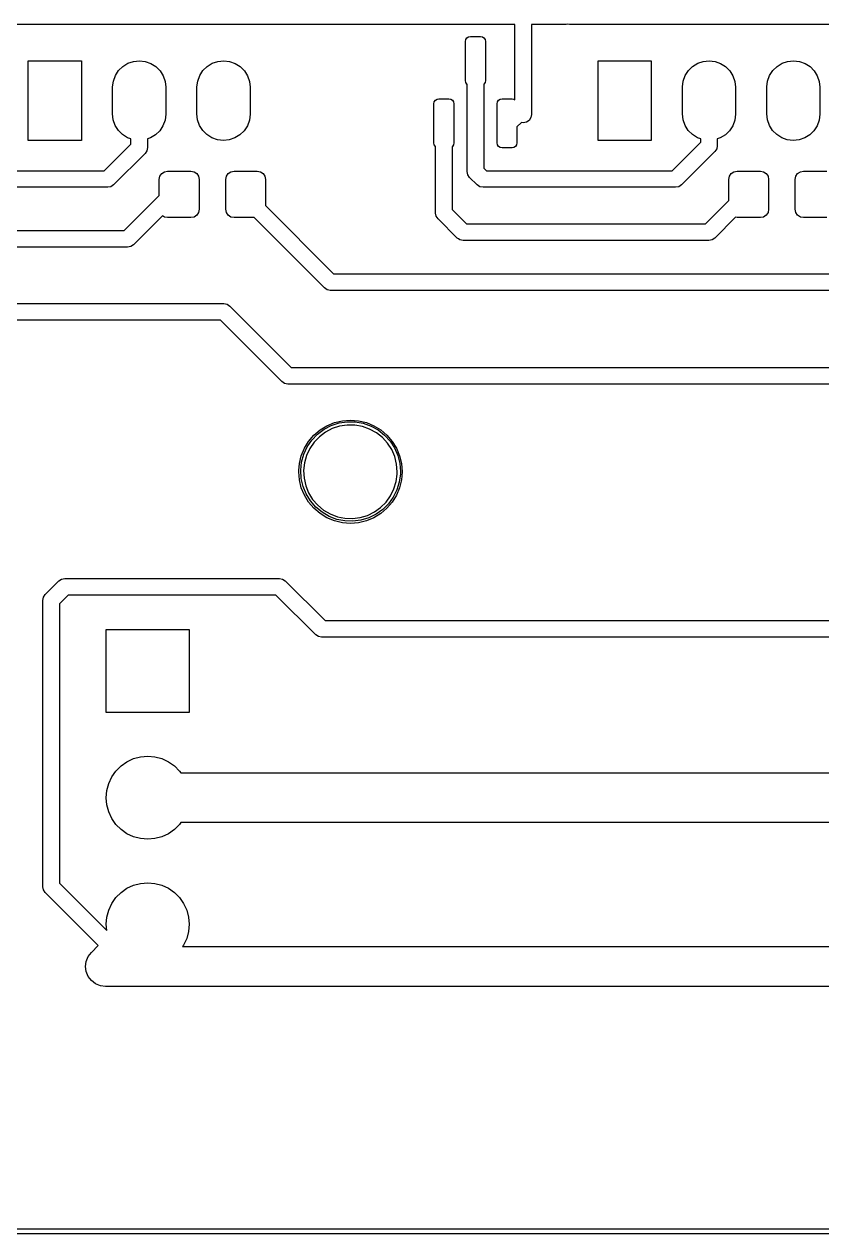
# Model space of a CAD drawing. Extents: x 10 to 287, y -200 to -10.
# Drawn here: x 40.69 to 64.7, y -122.34 to -85.94 of the extents above; entities that cross this region are included whole.
import ezdxf

# ---------------------------------------------------------------- set-up
doc = ezdxf.new("R2010")
doc.units = 0
doc.layers.add('BLACK', color=7, linetype='CONTINUOUS')

msp = doc.modelspace()

# ---------------------------------------------------------------- linework, layer by layer
at = {"layer": 'BLACK', "linetype": 'CONTINUOUS'}
for p, q in [((55.4592, -85.95), (39.45, -85.95)), ((55.4592, -88.2168), (55.4592, -85.95)), ((57, -85.95), (55.9592, -85.95)), ((55.9592, -85.95), (55.9592, -88.6568)), ((57.05, -85.9401), (57, -85.95)), ((57.1, -85.95), (57.05, -85.9401)), ((70.0599, -85.95), (57.1, -85.95)), ((53.9732, -86.4613), (53.9846, -86.4039)), ((53.9732, -87.6363), (53.9732, -86.4613)), ((53.9846, -86.4039), (54.0171, -86.3553)), ((54.0171, -86.3553), (54.0658, -86.3228)), ((54.0658, -86.3228), (54.1232, -86.3113)), ((54.1232, -86.3113), (54.4232, -86.3113)), ((54.4232, -86.3113), (54.4806, -86.3228)), ((54.4806, -86.3228), (54.5293, -86.3553)), ((54.5293, -86.3553), (54.5618, -86.4039)), ((54.5618, -86.4039), (54.5732, -86.4613)), ((54.5732, -86.4613), (54.5732, -87.6363)), ((40.8089, -89.4398), (40.8089, -87.0398)), ((40.8089, -87.0398), (42.4089, -87.0398)), ((42.4089, -87.0398), (42.4089, -89.4398)), ((43.4323, -87.4841), (43.5289, -87.3342)), ((43.5289, -87.3342), (43.6563, -87.2094)), ((43.6563, -87.2094), (43.8082, -87.1159)), ((43.8082, -87.1159), (43.9771, -87.0585)), ((43.9771, -87.0585), (44.1545, -87.0398)), ((44.1545, -87.0398), (44.3315, -87.0609)), ((44.3315, -87.0609), (44.4996, -87.1208)), ((44.4996, -87.1208), (44.6501, -87.2163)), ((44.6501, -87.2163), (44.7758, -87.3429)), ((44.7758, -87.3429), (44.8703, -87.4941)), ((45.9723, -87.4841), (46.0689, -87.3342)), ((46.0689, -87.3342), (46.1963, -87.2094)), ((46.1963, -87.2094), (46.3482, -87.1159)), ((46.3482, -87.1159), (46.5171, -87.0585)), ((46.5171, -87.0585), (46.6945, -87.0398)), ((46.6945, -87.0398), (46.8715, -87.0609)), ((46.8715, -87.0609), (47.0396, -87.1208)), ((47.0396, -87.1208), (47.1901, -87.2163)), ((47.1901, -87.2163), (47.3158, -87.3429)), ((47.3158, -87.3429), (47.4103, -87.4941)), ((57.9639, -89.4398), (57.9639, -87.0398)), ((57.9639, -87.0398), (59.5639, -87.0398)), ((59.5639, -87.0398), (59.5639, -89.4398)), ((60.5873, -87.4841), (60.6839, -87.3342)), ((60.6839, -87.3342), (60.8113, -87.2094)), ((60.8113, -87.2094), (60.9632, -87.1159)), ((60.9632, -87.1159), (61.1321, -87.0585)), ((61.1321, -87.0585), (61.3095, -87.0398)), ((61.3095, -87.0398), (61.4865, -87.0609)), ((61.4865, -87.0609), (61.6546, -87.1208)), ((61.6546, -87.1208), (61.8051, -87.2163)), ((61.8051, -87.2163), (61.9308, -87.3429)), ((61.9308, -87.3429), (62.0253, -87.4941)), ((63.1273, -87.4841), (63.2239, -87.3342)), ((63.2239, -87.3342), (63.3513, -87.2094)), ((63.3513, -87.2094), (63.5032, -87.1159)), ((63.5032, -87.1159), (63.6721, -87.0585)), ((63.6721, -87.0585), (63.8495, -87.0398)), ((63.8495, -87.0398), (64.0265, -87.0609)), ((64.0265, -87.0609), (64.1946, -87.1208)), ((64.1946, -87.1208), (64.3451, -87.2163)), ((64.3451, -87.2163), (64.4708, -87.3429)), ((64.4708, -87.3429), (64.5653, -87.4941)), ((43.3489, -87.8286), (43.3713, -87.6517)), ((43.3713, -87.6517), (43.4323, -87.4841)), ((44.8703, -87.4941), (44.929, -87.6626)), ((44.929, -87.6626), (44.9489, -87.8398)), ((45.8889, -87.8286), (45.9113, -87.6517)), ((45.9113, -87.6517), (45.9723, -87.4841)), ((47.4103, -87.4941), (47.469, -87.6626)), ((47.469, -87.6626), (47.4889, -87.8398)), ((53.9846, -87.6937), (53.9732, -87.6363)), ((54.0171, -87.7424), (53.9846, -87.6937)), ((54.5618, -87.6937), (54.5293, -87.7424)), ((54.5732, -87.6363), (54.5618, -87.6937)), ((60.5039, -87.8286), (60.5263, -87.6517)), ((60.5263, -87.6517), (60.5873, -87.4841)), ((62.0253, -87.4941), (62.084, -87.6626)), ((62.084, -87.6626), (62.1039, -87.8398)), ((63.0439, -87.8286), (63.0663, -87.6517)), ((63.0663, -87.6517), (63.1273, -87.4841)), ((64.5653, -87.4941), (64.624, -87.6626)), ((64.624, -87.6626), (64.6439, -87.8398)), ((43.3489, -87.8398), (43.3489, -87.8286)), ((43.3489, -88.6398), (43.3489, -87.8398)), ((44.9489, -87.8398), (44.9489, -88.6398)), ((45.8889, -87.8398), (45.8889, -87.8286)), ((45.8889, -88.6398), (45.8889, -87.8398)), ((47.4889, -87.8398), (47.4889, -88.6398)), ((54.0232, -87.7465), (54.0171, -87.7424)), ((54.0232, -90.3732), (54.0232, -87.7465)), ((54.5293, -87.7424), (54.5232, -87.7465)), ((54.5232, -87.7465), (54.5232, -90.2696)), ((60.5039, -87.8398), (60.5039, -87.8286)), ((60.5039, -88.6398), (60.5039, -87.8398)), ((62.1039, -87.8398), (62.1039, -88.6398)), ((63.0439, -87.8398), (63.0439, -87.8286)), ((63.0439, -88.6398), (63.0439, -87.8398)), ((64.6439, -87.8398), (64.6439, -88.6398)), ((53.0232, -88.3363), (53.0346, -88.2789)), ((53.0232, -89.5113), (53.0232, -88.3363)), ((53.0346, -88.2789), (53.0671, -88.2303)), ((53.0671, -88.2303), (53.1158, -88.1978)), ((53.1158, -88.1978), (53.1732, -88.1863)), ((53.1732, -88.1863), (53.4732, -88.1863)), ((53.4732, -88.1863), (53.5306, -88.1978)), ((53.5306, -88.1978), (53.5793, -88.2303)), ((53.5793, -88.2303), (53.6118, -88.2789)), ((53.6118, -88.2789), (53.6232, -88.3363)), ((53.6232, -88.3363), (53.6232, -89.5113)), ((54.9232, -88.3363), (54.9346, -88.2789)), ((54.9232, -89.5113), (54.9232, -88.3363)), ((54.9346, -88.2789), (54.9671, -88.2303)), ((54.9671, -88.2303), (55.0158, -88.1978)), ((55.0158, -88.1978), (55.0732, -88.1863)), ((55.0732, -88.1863), (55.3732, -88.1863)), ((55.3732, -88.1863), (55.4306, -88.1978)), ((55.4306, -88.1978), (55.4592, -88.2168)), ((43.3687, -88.817), (43.3489, -88.6398)), ((43.4274, -88.9855), (43.3687, -88.817)), ((44.9264, -88.8279), (44.8654, -88.9955)), ((44.9488, -88.651), (44.9264, -88.8279)), ((44.9489, -88.6398), (44.9488, -88.651)), ((45.9087, -88.817), (45.8889, -88.6398)), ((45.9674, -88.9855), (45.9087, -88.817)), ((47.4664, -88.8279), (47.4054, -88.9955)), ((47.4888, -88.651), (47.4664, -88.8279)), ((47.4889, -88.6398), (47.4888, -88.651)), ((55.9401, -88.7525), (55.886, -88.8336)), ((55.9592, -88.6568), (55.9401, -88.7525)), ((60.5237, -88.817), (60.5039, -88.6398)), ((60.5824, -88.9855), (60.5237, -88.817)), ((62.0814, -88.8279), (62.0204, -88.9955)), ((62.1038, -88.651), (62.0814, -88.8279)), ((62.1039, -88.6398), (62.1038, -88.651)), ((63.0637, -88.817), (63.0439, -88.6398)), ((63.1224, -88.9855), (63.0637, -88.817)), ((64.6214, -88.8279), (64.5604, -88.9955)), ((64.6438, -88.651), (64.6214, -88.8279)), ((64.6439, -88.6398), (64.6438, -88.651)), ((43.5219, -89.1367), (43.4274, -88.9855)), ((43.6476, -89.2633), (43.5219, -89.1367)), ((44.7688, -89.1454), (44.6414, -89.2702)), ((44.8654, -88.9955), (44.7688, -89.1454)), ((46.0619, -89.1367), (45.9674, -88.9855)), ((46.1876, -89.2633), (46.0619, -89.1367)), ((47.3088, -89.1454), (47.1814, -89.2702)), ((47.4054, -88.9955), (47.3088, -89.1454)), ((55.6571, -88.8965), (55.5232, -89.0304)), ((55.5232, -89.0304), (55.5232, -89.5113)), ((55.7092, -88.9068), (55.6571, -88.8965)), ((55.8048, -88.8878), (55.7092, -88.9068)), ((55.886, -88.8336), (55.8048, -88.8878)), ((60.6769, -89.1367), (60.5824, -88.9855)), ((60.8026, -89.2633), (60.6769, -89.1367)), ((61.9238, -89.1454), (61.7964, -89.2702)), ((62.0204, -88.9955), (61.9238, -89.1454)), ((63.2169, -89.1367), (63.1224, -88.9855)), ((63.3426, -89.2633), (63.2169, -89.1367)), ((64.4638, -89.1454), (64.3364, -89.2702)), ((64.5604, -88.9955), (64.4638, -89.1454)), ((42.4089, -89.4398), (40.8089, -89.4398)), ((43.0964, -90.35), (43.8989, -89.5476)), ((43.7982, -89.3588), (43.6476, -89.2633)), ((43.8989, -89.3947), (43.7982, -89.3588)), ((43.8989, -89.5476), (43.8989, -89.3947)), ((44.4895, -89.3637), (44.3989, -89.3945)), ((44.3989, -89.3945), (44.3989, -89.6511)), ((44.6414, -89.2702), (44.4895, -89.3637)), ((46.3382, -89.3588), (46.1876, -89.2633)), ((46.5062, -89.4187), (46.3382, -89.3588)), ((46.6833, -89.4398), (46.5062, -89.4187)), ((46.8607, -89.4211), (46.6833, -89.4398)), ((47.0295, -89.3637), (46.8607, -89.4211)), ((47.1814, -89.2702), (47.0295, -89.3637)), ((53.0346, -89.5687), (53.0232, -89.5113)), ((53.6232, -89.5113), (53.6118, -89.5687)), ((54.9346, -89.5687), (54.9232, -89.5113)), ((55.5232, -89.5113), (55.5118, -89.5687)), ((59.5639, -89.4398), (57.9639, -89.4398)), ((60.1964, -90.35), (61.0539, -89.4926)), ((60.9532, -89.3588), (60.8026, -89.2633)), ((61.0539, -89.3947), (60.9532, -89.3588)), ((61.0539, -89.4926), (61.0539, -89.3947)), ((61.6445, -89.3637), (61.5539, -89.3945)), ((61.5539, -89.3945), (61.5539, -89.5961)), ((61.7964, -89.2702), (61.6445, -89.3637)), ((63.4932, -89.3588), (63.3426, -89.2633)), ((63.6612, -89.4187), (63.4932, -89.3588)), ((63.8383, -89.4398), (63.6612, -89.4187)), ((64.0157, -89.4211), (63.8383, -89.4398)), ((64.1845, -89.3637), (64.0157, -89.4211)), ((64.3364, -89.2702), (64.1845, -89.3637)), ((44.3256, -89.8279), (43.3768, -90.7768)), ((44.3798, -89.7468), (44.3256, -89.8279)), ((44.3989, -89.6511), (44.3798, -89.7468)), ((53.0671, -89.6174), (53.0346, -89.5687)), ((53.0732, -89.6215), (53.0671, -89.6174)), ((53.0732, -91.6232), (53.0732, -89.6215)), ((53.5793, -89.6174), (53.5732, -89.6215)), ((53.5732, -89.6215), (53.5732, -91.5196)), ((53.6118, -89.5687), (53.5793, -89.6174)), ((54.9671, -89.6174), (54.9346, -89.5687)), ((55.0158, -89.6499), (54.9671, -89.6174)), ((55.0732, -89.6613), (55.0158, -89.6499)), ((55.3732, -89.6613), (55.0732, -89.6613)), ((55.4306, -89.6499), (55.3732, -89.6613)), ((55.4793, -89.6174), (55.4306, -89.6499)), ((55.5118, -89.5687), (55.4793, -89.6174)), ((61.4806, -89.7729), (60.4768, -90.7768)), ((61.5348, -89.6918), (61.4806, -89.7729)), ((61.5539, -89.5961), (61.5348, -89.6918)), ((54.5232, -90.2696), (54.6036, -90.35)), ((38.4036, -90.35), (43.0964, -90.35)), ((44.755, -90.6121), (44.774, -90.5164)), ((44.755, -91.0914), (44.755, -90.6121)), ((44.774, -90.5164), (44.8282, -90.4353)), ((44.8282, -90.4353), (44.9093, -90.3811)), ((44.9093, -90.3811), (45.005, -90.3621)), ((45.005, -90.3621), (45.705, -90.3621)), ((45.705, -90.3621), (45.8007, -90.3811)), ((45.8007, -90.3811), (45.8818, -90.4353)), ((45.8818, -90.4353), (45.936, -90.5164)), ((45.936, -90.5164), (45.955, -90.6121)), ((45.955, -90.6121), (45.955, -91.5121)), ((46.755, -90.6121), (46.774, -90.5164)), ((46.755, -91.5121), (46.755, -90.6121)), ((46.774, -90.5164), (46.8282, -90.4353)), ((46.8282, -90.4353), (46.9093, -90.3811)), ((46.9093, -90.3811), (47.005, -90.3621)), ((47.005, -90.3621), (47.705, -90.3621)), ((47.705, -90.3621), (47.8007, -90.3811)), ((47.8007, -90.3811), (47.8818, -90.4353)), ((47.8818, -90.4353), (47.936, -90.5164)), ((47.936, -90.5164), (47.955, -90.6121)), ((47.955, -90.6121), (47.955, -91.4014)), ((54.0422, -90.4689), (54.0232, -90.3732)), ((54.0964, -90.55), (54.0422, -90.4689)), ((54.3232, -90.7768), (54.0964, -90.55)), ((54.6036, -90.35), (60.1964, -90.35)), ((61.9, -90.6121), (61.919, -90.5164)), ((61.9, -91.2464), (61.9, -90.6121)), ((61.919, -90.5164), (61.9732, -90.4353)), ((61.9732, -90.4353), (62.0543, -90.3811)), ((62.0543, -90.3811), (62.15, -90.3621)), ((62.15, -90.3621), (62.85, -90.3621)), ((62.85, -90.3621), (62.9457, -90.3811)), ((62.9457, -90.3811), (63.0268, -90.4353)), ((63.0268, -90.4353), (63.081, -90.5164)), ((63.081, -90.5164), (63.1, -90.6121)), ((63.1, -90.6121), (63.1, -91.5121)), ((63.9, -90.6121), (63.919, -90.5164)), ((63.9, -91.5121), (63.9, -90.6121)), ((63.919, -90.5164), (63.9732, -90.4353)), ((63.9732, -90.4353), (64.0543, -90.3811)), ((64.0543, -90.3811), (64.15, -90.3621)), ((64.15, -90.3621), (64.85, -90.3621)), ((43.2, -90.85), (38.3, -90.85)), ((43.2957, -90.831), (43.2, -90.85)), ((43.3768, -90.7768), (43.2957, -90.831)), ((54.4043, -90.831), (54.3232, -90.7768)), ((54.5, -90.85), (54.4043, -90.831)), ((60.3, -90.85), (54.5, -90.85)), ((54.5, -90.85), (54.5, -90.85)), ((60.3957, -90.831), (60.3, -90.85)), ((60.4768, -90.7768), (60.3957, -90.831)), ((43.6964, -92.15), (44.755, -91.0914)), ((61.1964, -91.95), (61.9, -91.2464)), ((44.8501, -91.7035), (43.9768, -92.5768)), ((44.9093, -91.743), (44.8501, -91.7035)), ((45.8818, -91.6888), (45.8007, -91.743)), ((45.936, -91.6077), (45.8818, -91.6888)), ((45.955, -91.5121), (45.936, -91.6077)), ((46.774, -91.6077), (46.755, -91.5121)), ((46.8282, -91.6888), (46.774, -91.6077)), ((46.9093, -91.743), (46.8282, -91.6888)), ((47.955, -91.4014), (50.0036, -93.45)), ((53.0922, -91.7189), (53.0732, -91.6232)), ((53.1464, -91.8), (53.0922, -91.7189)), ((53.5732, -91.5196), (54.0036, -91.95)), ((63.0268, -91.6888), (62.9457, -91.743)), ((63.081, -91.6077), (63.0268, -91.6888)), ((63.1, -91.5121), (63.081, -91.6077)), ((63.919, -91.6077), (63.9, -91.5121)), ((63.9732, -91.6888), (63.919, -91.6077)), ((64.0543, -91.743), (63.9732, -91.6888)), ((45.005, -91.7621), (44.9093, -91.743)), ((45.705, -91.7621), (45.005, -91.7621)), ((45.8007, -91.743), (45.705, -91.7621)), ((47.005, -91.7621), (46.9093, -91.743)), ((47.6085, -91.7621), (47.005, -91.7621)), ((49.7232, -93.8768), (47.6085, -91.7621)), ((53.7232, -92.3768), (53.1464, -91.8)), ((54.0036, -91.95), (61.1964, -91.95)), ((62.1012, -91.7524), (61.4768, -92.3768)), ((62.15, -91.7621), (62.1012, -91.7524)), ((62.85, -91.7621), (62.15, -91.7621)), ((62.9457, -91.743), (62.85, -91.7621)), ((64.15, -91.7621), (64.0543, -91.743)), ((64.85, -91.7621), (64.15, -91.7621)), ((37.6036, -92.15), (43.6964, -92.15)), ((53.758, -92.4), (53.7232, -92.3768)), ((53.7232, -92.3768), (53.7232, -92.3768)), ((53.8043, -92.431), (53.758, -92.4)), ((53.9, -92.45), (53.8043, -92.431)), ((61.3, -92.45), (53.9, -92.45)), ((53.9, -92.45), (53.9, -92.45)), ((61.3957, -92.431), (61.3, -92.45)), ((61.4768, -92.3768), (61.3957, -92.431)), ((43.8, -92.65), (37.5, -92.65)), ((43.8957, -92.631), (43.8, -92.65)), ((43.9768, -92.5768), (43.8957, -92.631)), ((50.0036, -93.45), (66.1, -93.45)), ((49.8043, -93.931), (49.7232, -93.8768)), ((49.7232, -93.8768), (49.7232, -93.8768)), ((49.8202, -93.9341), (49.8043, -93.931)), ((49.9, -93.95), (49.8202, -93.9341)), ((65.9964, -93.95), (49.9, -93.95)), ((49.9, -93.95), (49.9, -93.95)), ((37.5036, -94.35), (46.7, -94.35)), ((46.7, -94.35), (46.7957, -94.369)), ((46.7957, -94.369), (46.8768, -94.4232)), ((46.8768, -94.4232), (48.7236, -96.27)), ((46.5964, -94.85), (37.4, -94.85)), ((48.4432, -96.6968), (46.5964, -94.85)), ((48.7236, -96.27), (71.9003, -96.27)), ((48.5243, -96.751), (48.4432, -96.6968)), ((48.62, -96.77), (48.5243, -96.751)), ((71.9002, -96.77), (48.62, -96.77)), ((50.0283, -97.9309), (50.2656, -97.8739)), ((50.1661, -97.9425), (50.4091, -97.9053)), ((50.2656, -97.8739), (50.5089, -97.8548)), ((50.4091, -97.9053), (50.6549, -97.9083)), ((50.5089, -97.8548), (50.7521, -97.8739)), ((50.6549, -97.9083), (50.8969, -97.9514)), ((50.7521, -97.8739), (50.9894, -97.9309)), ((49.348, -98.4577), (49.5179, -98.28)), ((49.4093, -98.3103), (49.5949, -98.1518)), ((49.5179, -98.28), (49.7144, -98.1324)), ((49.7576, -98.2168), (49.5729, -98.3555)), ((49.5949, -98.1518), (49.8029, -98.0243)), ((49.7144, -98.1324), (49.9325, -98.0189)), ((49.9625, -98.1101), (49.7576, -98.2168)), ((49.8029, -98.0243), (50.0283, -97.9309)), ((49.9325, -98.0189), (50.1661, -97.9425)), ((50.1821, -98.0384), (49.9625, -98.1101)), ((50.4105, -98.0034), (50.1821, -98.0384)), ((50.6415, -98.0062), (50.4105, -98.0034)), ((50.869, -98.0468), (50.6415, -98.0062)), ((51.0868, -98.1239), (50.869, -98.0468)), ((50.8969, -97.9514), (51.1286, -98.0335)), ((50.9894, -97.9309), (51.2148, -98.0243)), ((51.289, -98.2355), (51.0868, -98.1239)), ((51.1286, -98.0335), (51.3438, -98.1523)), ((51.2148, -98.0243), (51.4229, -98.1518)), ((51.4704, -98.3787), (51.289, -98.2355)), ((51.3438, -98.1523), (51.5367, -98.3046)), ((51.4229, -98.1518), (51.6084, -98.3103)), ((49.1234, -98.7038), (49.2508, -98.4958)), ((49.2095, -98.6608), (49.348, -98.4577)), ((49.2508, -98.4958), (49.4093, -98.3103)), ((49.4132, -98.5226), (49.283, -98.7134)), ((49.5729, -98.3555), (49.4132, -98.5226)), ((51.6258, -98.5496), (51.4704, -98.3787)), ((51.5367, -98.3046), (51.7022, -98.4864)), ((51.6084, -98.3103), (51.7669, -98.4958)), ((51.7513, -98.7436), (51.6258, -98.5496)), ((51.7022, -98.4864), (51.8357, -98.6928)), ((51.7669, -98.4958), (51.8944, -98.7038)), ((48.973, -99.1665), (49.03, -98.9293)), ((49.03, -98.9293), (49.1234, -98.7038)), ((49.0403, -99.1206), (49.106, -98.8837)), ((49.106, -98.8837), (49.2095, -98.6608)), ((49.1858, -98.923), (49.124, -99.1456)), ((49.283, -98.7134), (49.1858, -98.923)), ((51.8435, -98.9555), (51.7513, -98.7436)), ((51.8357, -98.6928), (51.9337, -98.9183)), ((51.8997, -99.1795), (51.8435, -98.9555)), ((51.8944, -98.7038), (51.9878, -98.9293)), ((51.9337, -98.9183), (51.9936, -99.1567)), ((51.9878, -98.9293), (52.0447, -99.1665)), ((48.9539, -99.4098), (48.9566, -99.3754)), ((48.9566, -99.3754), (48.973, -99.1665)), ((49.0142, -99.365), (49.0403, -99.1206)), ((49.0283, -99.6104), (49.0142, -99.365)), ((49.124, -99.1456), (49.0995, -99.3754)), ((49.0995, -99.3754), (49.1128, -99.606)), ((51.9187, -99.4098), (51.8997, -99.1795)), ((51.9936, -99.1567), (52.0137, -99.4017)), ((52.0447, -99.1665), (52.0639, -99.4098)), ((48.973, -99.6531), (48.9539, -99.4098)), ((49.03, -99.8903), (48.973, -99.6531)), ((49.0824, -99.8502), (49.0283, -99.6104)), ((49.1128, -99.606), (49.1636, -99.8314)), ((51.8197, -99.9288), (51.8868, -99.7077)), ((51.8868, -99.7077), (51.917, -99.4787)), ((51.9799, -99.7187), (51.9084, -99.9539)), ((51.917, -99.4787), (51.9187, -99.4098)), ((52.012, -99.4749), (51.9799, -99.7187)), ((52.0447, -99.6531), (51.9878, -99.8903)), ((52.0137, -99.4017), (52.012, -99.4749)), ((52.0639, -99.4098), (52.0447, -99.6531)), ((49.1234, -100.116), (49.03, -99.8903)), ((49.1749, -100.078), (49.0824, -99.8502)), ((49.1636, -99.8314), (49.2505, -100.045)), ((49.3033, -100.288), (49.1749, -100.078)), ((49.2505, -100.045), (49.3712, -100.242)), ((51.7173, -100.136), (51.8197, -99.9288)), ((51.9084, -99.9539), (51.7995, -100.174)), ((51.9878, -99.8903), (51.8944, -100.116)), ((49.2508, -100.324), (49.1234, -100.116)), ((49.4093, -100.509), (49.2508, -100.324)), ((49.4642, -100.473), (49.3033, -100.288)), ((49.3712, -100.242), (49.5225, -100.417)), ((49.6534, -100.63), (49.4642, -100.473)), ((49.5225, -100.417), (49.7002, -100.565)), ((51.4188, -100.487), (51.5825, -100.324)), ((51.6561, -100.374), (51.4819, -100.547)), ((51.5825, -100.324), (51.7173, -100.136)), ((51.7669, -100.324), (51.6084, -100.509)), ((51.7995, -100.174), (51.6561, -100.374)), ((51.8944, -100.116), (51.7669, -100.324)), ((49.5949, -100.668), (49.4093, -100.509)), ((49.8029, -100.795), (49.5949, -100.668)), ((49.8656, -100.754), (49.6534, -100.63)), ((49.7002, -100.565), (49.8997, -100.681)), ((50.0283, -100.889), (49.8029, -100.795)), ((50.0953, -100.842), (49.8656, -100.754)), ((49.8997, -100.681), (50.1155, -100.764)), ((50.1155, -100.764), (50.3419, -100.81)), ((50.3419, -100.81), (50.5728, -100.818)), ((50.5728, -100.818), (50.802, -100.789)), ((50.802, -100.789), (51.0233, -100.722)), ((51.0611, -100.798), (50.8256, -100.869)), ((51.2148, -100.795), (50.9894, -100.889)), ((51.0233, -100.722), (51.2308, -100.621)), ((51.2818, -100.69), (51.0611, -100.798)), ((51.4229, -100.668), (51.2148, -100.795)), ((51.2308, -100.621), (51.4188, -100.487)), ((51.4819, -100.547), (51.2818, -100.69)), ((51.6084, -100.509), (51.4229, -100.668)), ((50.2656, -100.946), (50.0283, -100.889)), ((50.3361, -100.891), (50.0953, -100.842)), ((50.5089, -100.965), (50.2656, -100.946)), ((50.5818, -100.9), (50.3361, -100.891)), ((50.7521, -100.946), (50.5089, -100.965)), ((50.8256, -100.869), (50.5818, -100.9)), ((50.9894, -100.889), (50.7521, -100.946)), ((41.7332, -102.693), (41.8143, -102.639)), ((41.8143, -102.639), (41.91, -102.62)), ((41.91, -102.62), (41.91, -102.62)), ((41.91, -102.62), (48.37, -102.62)), ((48.37, -102.62), (48.4657, -102.639)), ((48.4657, -102.639), (48.5468, -102.693)), ((41.3232, -103.103), (41.7332, -102.693)), ((41.7332, -102.693), (41.7332, -102.693)), ((48.5468, -102.693), (49.7436, -103.89)), ((41.25, -103.28), (41.269, -103.184)), ((41.25, -111.9), (41.25, -103.28)), ((41.269, -103.184), (41.3232, -103.103)), ((42.0136, -103.12), (41.75, -103.384)), ((41.75, -103.384), (41.75, -111.796)), ((48.2664, -103.12), (42.0136, -103.12)), ((49.4632, -104.317), (48.2664, -103.12)), ((49.7436, -103.89), (71.8525, -103.89)), ((43.155, -106.66), (43.155, -104.16)), ((43.155, -104.16), (45.655, -104.16)), ((45.655, -104.16), (45.655, -106.66)), ((49.5443, -104.371), (49.4632, -104.317)), ((49.64, -104.39), (49.5443, -104.371)), ((71.8525, -104.39), (49.64, -104.39)), ((45.655, -106.66), (43.155, -106.66)), ((43.78, -108.137), (43.9775, -108.045)), ((43.9775, -108.045), (44.1879, -107.989)), ((44.1879, -107.989), (44.405, -107.97)), ((44.405, -107.97), (44.6221, -107.989)), ((44.6221, -107.989), (44.8325, -108.045)), ((44.8325, -108.045), (45.03, -108.137)), ((43.3225, -108.595), (43.4474, -108.417)), ((43.4474, -108.417), (43.6015, -108.262)), ((43.6015, -108.262), (43.78, -108.137)), ((45.03, -108.137), (45.2085, -108.262)), ((45.2085, -108.262), (45.3626, -108.417)), ((45.3626, -108.417), (45.4, -108.47)), ((45.4, -108.47), (87.3285, -108.47)), ((43.174, -109.003), (43.2304, -108.792)), ((43.2304, -108.792), (43.3225, -108.595)), ((43.155, -109.22), (43.174, -109.003)), ((43.174, -109.437), (43.155, -109.22)), ((43.2304, -109.648), (43.174, -109.437)), ((43.3225, -109.845), (43.2304, -109.648)), ((43.4474, -110.023), (43.3225, -109.845)), ((43.6015, -110.178), (43.4474, -110.023)), ((43.78, -110.303), (43.6015, -110.178)), ((43.9775, -110.395), (43.78, -110.303)), ((45.03, -110.303), (44.8325, -110.395)), ((45.2085, -110.178), (45.03, -110.303)), ((45.3626, -110.023), (45.2085, -110.178)), ((45.4, -109.97), (45.3626, -110.023)), ((70.085, -109.97), (45.4, -109.97)), ((44.1879, -110.451), (43.9775, -110.395)), ((44.405, -110.47), (44.1879, -110.451)), ((44.6221, -110.451), (44.405, -110.47)), ((44.8325, -110.395), (44.6221, -110.451)), ((41.269, -111.996), (41.25, -111.9)), ((41.3232, -112.077), (41.269, -111.996)), ((42.9165, -113.67), (41.3232, -112.077)), ((41.75, -111.796), (43.1714, -113.218)), ((43.4474, -112.227), (43.6015, -112.072)), ((43.6015, -112.072), (43.78, -111.947)), ((43.78, -111.947), (43.9775, -111.855)), ((43.9775, -111.855), (44.1879, -111.799)), ((44.1879, -111.799), (44.405, -111.78)), ((44.405, -111.78), (44.6221, -111.799)), ((44.6221, -111.799), (44.8325, -111.855)), ((44.8325, -111.855), (45.03, -111.947)), ((45.03, -111.947), (45.2085, -112.072)), ((45.2085, -112.072), (45.3626, -112.227)), ((43.2304, -112.602), (43.3225, -112.405)), ((43.3225, -112.405), (43.4474, -112.227)), ((45.3626, -112.227), (45.4875, -112.405)), ((45.4875, -112.405), (45.5796, -112.602)), ((43.155, -113.03), (43.174, -112.813)), ((43.174, -112.813), (43.2304, -112.602)), ((45.5796, -112.602), (45.636, -112.813)), ((45.636, -112.813), (45.655, -113.03)), ((43.1714, -113.218), (43.155, -113.03)), ((45.655, -113.03), (45.636, -113.247)), ((45.5796, -113.458), (45.4875, -113.655)), ((45.636, -113.247), (45.5796, -113.458)), ((42.6154, -114), (42.7107, -113.876)), ((42.7107, -113.876), (42.9165, -113.67)), ((45.4875, -113.655), (45.456, -113.7)), ((45.456, -113.7), (65.2296, -113.7)), ((42.535, -114.3), (42.5554, -114.145)), ((42.5554, -114.455), (42.535, -114.3)), ((42.5554, -114.145), (42.6154, -114)), ((42.6154, -114.6), (42.5554, -114.455)), ((42.7107, -114.724), (42.6154, -114.6)), ((42.835, -114.82), (42.7107, -114.724)), ((42.9797, -114.88), (42.835, -114.82)), ((43.135, -114.9), (42.9797, -114.88)), ((84.4398, -114.9), (43.135, -114.9)), ((33.5659, -122.195), (206.771, -122.195)), ((206.846, -122.345), (33.4909, -122.345))]:
    msp.add_line(p, q, dxfattribs=at)

doc.saveas('drawing.dxf')
